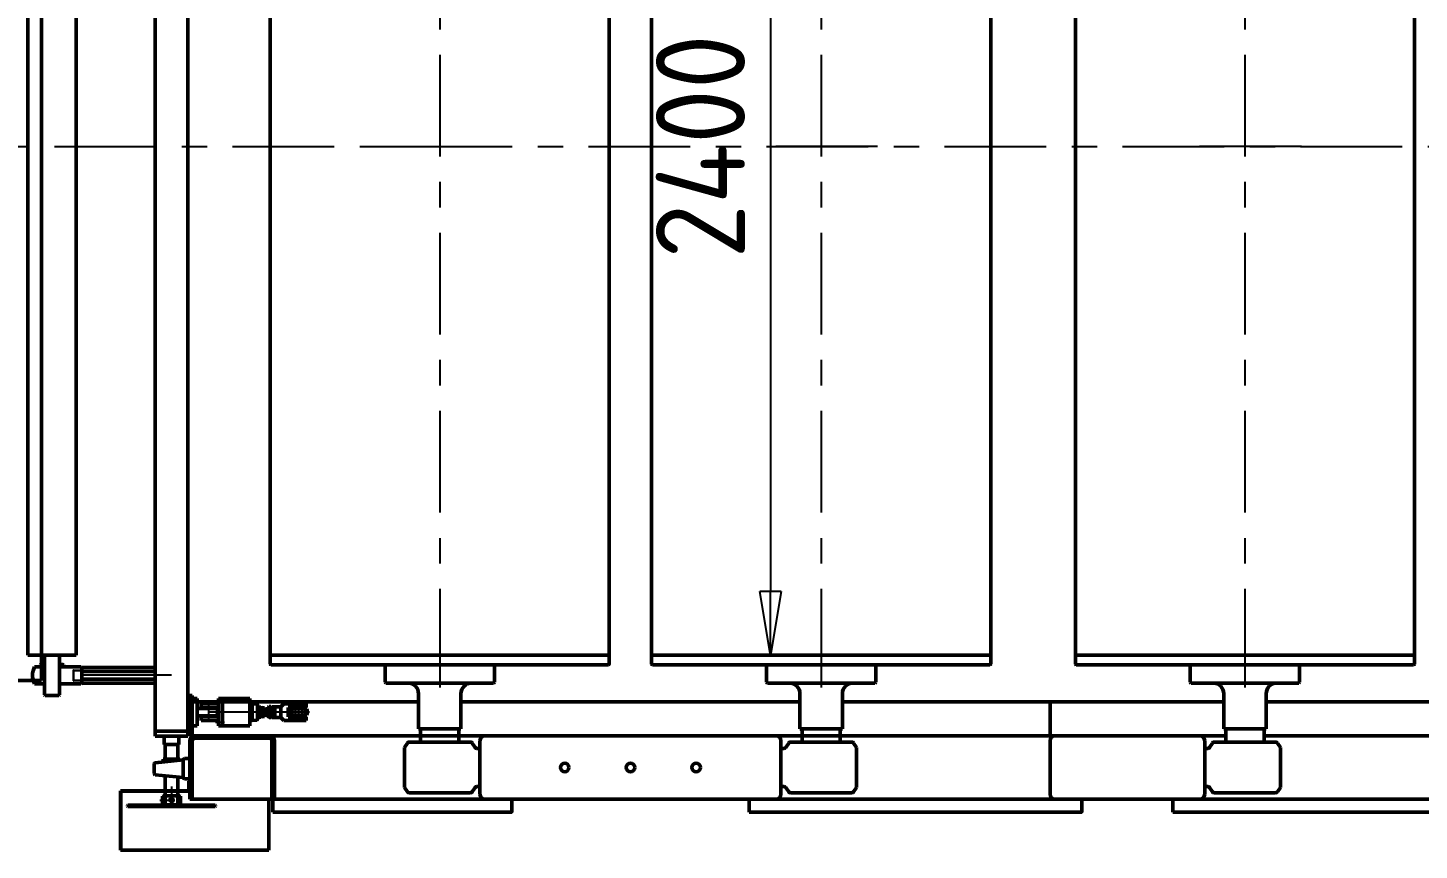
# Model space of a CAD drawing. Header units: millimetres. Extents: x 0 to 35640, y 0 to 17820.
# Drawn here: x 16228 to 19511, y 5619 to 7559 of the extents above; entities that cross this region are included whole.
import ezdxf

# ---------------------------------------------------------------- set-up
doc = ezdxf.new("R2010")
doc.units = ezdxf.units.MM
doc.header["$LTSCALE"] = 60
for name, pattern in [('ACISOWELD', [3, 2, -1]), ('AM_ISO02W050x2', [3.75, 3, -0.75]), ('CENTER', [7, 4, -1, 1, -1])]:
    doc.linetypes.add(name, pattern=pattern)
for name, color, linetype, lineweight in [('AM_0', 7, 'Continuous', 50), ('AM_3', 6, 'ACISOWELD', 25), ('AM_5', 3, 'Continuous', 25), ('AM_7', 4, 'CENTER', 25)]:
    doc.layers.add(name, color=color, linetype=linetype, lineweight=lineweight)
doc.styles.get("Standard").update_dxf_attribs({"font": 'ISOCP.SHX'})
doc.dimstyles.new('AM_ISO$0', dxfattribs={"dimtxt": 3.5, "dimasz": 2.5, "dimexe": 1, "dimexo": 1, "dimgap": 1, "dimtad": 1, "dimdsep": 46, "dimtxsty": 'Standard', "dimblk": 'CLOSED', "dimcen": 0, "dimclrd": 256, "dimclre": 256, "dimclrt": 2, "dimadec": 0, "dimazin": 2, "dimtp": 0.1, "dimtm": 0.1, "dimtfac": 0.71, "dimtmove": 0, "dimatfit": 3, "dimfxl": 0, "dimlwd": -1, "dimlwe": -1, "dimarcsym": 1})

# ---------------------------------------------------------------- blocks, each defined once
blk = doc.blocks.new('_Closed')
at = {"color": 0, "linetype": 'ByBlock', "lineweight": -2}
for p, q in [((-1, 0.167), (0, 0)), ((-1, 0.167), (-1, -0.167)), ((0, 0), (-1, -0.167)), ((0, 0), (-1, 0))]:
    blk.add_line(p, q, dxfattribs=at)
blk = doc.blocks.new('*D22')
at = {"layer": 'AM_5', "transparency": 16777216}
for p, q in [((18185.4, 8478.9), (17920.5, 8478.9)), ((17980.5, 8328.9), (17980.5, 6228.9)), ((18185.4, 6078.9), (17920.5, 6078.9))]:
    blk.add_line(p, q, dxfattribs=at)
at = {"layer": 'Defpoints', "color": 0, "transparency": 16777216}
for p in [(18245.4, 8478.9), (17980.5, 6078.9), (18245.4, 6078.9)]:
    blk.add_point(p, dxfattribs=at)
at = {"layer": 'AM_5', "transparency": 16777216, "xscale": 150, "yscale": 150, "zscale": 150}
for p, rotation in [((17980.5, 8478.9), 90), ((17980.5, 6078.9), 270)]:
    blk.add_blockref('_Closed', p, dxfattribs=dict(at, rotation=rotation))
at = {"layer": 'AM_5', "color": 2, "transparency": 16777216, "insert": (17815.5, 7279.1), "char_height": 210, "attachment_point": 5, "rotation": 90}
blk.add_mtext('2400', dxfattribs=at)
blk = doc.blocks.new('MONTANTE P')
at = {"layer": 'AM_0', "color": 1}
for p, q in [((-75, 138), (-75, 12)), ((623, 150), (-63, 150)), ((635, 12), (635, 138)), ((-63, 0), (623, 0))]:
    blk.add_line(p, q, dxfattribs=at)
for centre in [(125, 75), (280, 75), (435, 75)]:
    blk.add_circle(centre, 10, dxfattribs=at)
for centre, start, end in [((-63, 138), 90, 180), ((623, 138), 0, 90), ((-63, 12), 180, 270), ((623, 12), 270, 0)]:
    blk.add_arc(centre, 12, start, end, dxfattribs=at)
blk = doc.blocks.new('MONTANTE 2 P')
at = {"color": 1}
for p, q in [((270, 138), (270, 12)), ((623, 150), (282, 150)), ((635, 12), (635, 138)), ((282, 0), (623, 0))]:
    blk.add_line(p, q, dxfattribs=at)
for centre, start, end in [((282, 138), 90, 180), ((623, 138), 0, 90), ((282, 12), 180, 270), ((623, 12), 270, 0)]:
    blk.add_arc(centre, 12, start, end, dxfattribs=at)
blk = doc.blocks.new('ANC BASE ENTR')
at = {"layer": 'AM_0', "color": 1, "linetype": 'Continuous'}
for p, q in [((-210, 15), (-210, -80)), ((-204, 15), (-210, 15)), ((-204, -80), (-204, 15)), ((330, 0), (-204, 0)), ((1230, 0), (430, 0)), ((1820, 0), (1330, 0)), ((1820, 0), (1820, -80)), ((-210, -80), (1820, -80))]:
    blk.add_line(p, q, dxfattribs=at)
blk = doc.blocks.new('ANC BASE CENTR')
at = {"layer": 'AM_0', "color": 1, "linetype": 'Continuous'}
for p, q in [((410, 0), (0, 0)), ((0, 0), (0, -80)), ((900, 0), (900, -80)), ((900, 0), (510, 0)), ((0, -80), (415, -80)), ((505, -80), (900, -80))]:
    blk.add_line(p, q, dxfattribs=at)
blk = doc.blocks.new('COL ENTR')
at = {"layer": 'AM_0', "color": 1, "linetype": 'Continuous'}
for p, q in [((-88.5, 0), (88.5, 0)), ((-100.5, -150), (-100.5, -12)), ((-94.5, -150), (-94.5, -12)), ((88.5, -6), (-88.5, -6)), ((93.5, -150), (93.5, -12)), ((99.5, -12), (99.5, -150)), ((-100.5, -150), (99.5, -150))]:
    blk.add_line(p, q, dxfattribs=at)
for centre, radius, start, end in [((-88.5, -12), 12, 90, 180), ((87.5, -12), 12, 0, 90), ((-88.5, -12), 6, 90, 180), ((87.5, -12), 6, 0, 90)]:
    blk.add_arc(centre, radius, start, end, dxfattribs=at)
blk = doc.blocks.new('UCP206 L')
at = {"layer": 'AM_0', "color": 1}
for p, q in [((124.109875, -27.89065), (131.078875, 38.42295)), ((134.062875, 41.10935), (156.149875, 41.10935)), ((166.102875, -27.89065), (159.132875, 38.42295)), ((167.305875, 19.99995), (161.069875, 19.99995)), ((167.305875, -20.00005), (167.305875, 19.99995)), ((121.105875, -42.89065), (121.105875, -30.89065)), ((124.105875, -27.89065), (166.105875, -27.89065)), ((167.305875, -20.00005), (165.273875, -20.00005)), ((169.105875, -42.89065), (169.105875, -30.89065)), ((121.105875, -42.89065), (169.105875, -42.89065))]:
    blk.add_line(p, q, dxfattribs=at)
for centre, start, end in [((134.062875, 38.10935), 90, 174), ((156.149875, 38.10935), 5.99999, 90), ((124.105875, -30.89065), 90, 180), ((166.105875, -30.89065), 0, 90)]:
    blk.add_arc(centre, 3, start, end, dxfattribs=at)
blk = doc.blocks.new('AM_TMP210')
at = {"layer": 'AM_0', "color": 1}
for p, q in [((14412.7, 8954.09), (14413.2, 8954.59)), ((14412.7, 8954.09), (14412.7, 8748.03)), ((14412.7, 8950.44), (14415.5, 8950.44)), ((14413.2, 8954.59), (14415, 8954.59)), ((14415, 8954.59), (14415.5, 8954.09)), ((14415.5, 8954.09), (14415.5, 8872.04)), ((14412.7, 8871.04), (14415.5, 8871.04)), ((14413.2, 8866.06), (14412.7, 8866.56)), ((14413.2, 8866.06), (14437.7, 8866.06)), ((14413.2, 8866.06), (14413.2, 8836.06)), ((14415.5, 8874.04), (14417.5, 8872.04)), ((14415.5, 8872.04), (14415.5, 8871.04)), ((14415.5, 8872.04), (14436.7, 8872.04)), ((14423.7, 8872.04), (14423.7, 8866.06)), ((14424.5, 8866.06), (14424.5, 8872.04)), ((14431, 8866.06), (14431, 8872.04)), ((14431.7, 8872.04), (14431.7, 8866.06)), ((14437.7, 8871.04), (14436.7, 8872.04)), ((14437.7, 8871.04), (14437.7, 8831.04)), ((14413.2, 8836.06), (14412.7, 8835.56)), ((14412.7, 8831.04), (14415.5, 8831.04)), ((14413.2, 8836.06), (14437.7, 8836.06)), ((14415.5, 8831.04), (14415.5, 8830.04)), ((14437.7, 8831.04), (14436.7, 8830.04)), ((14415.5, 8830.04), (14415.5, 8748.03)), ((14415.5, 8830.04), (14436.7, 8830.04)), ((14415.5, 8828.04), (14417.5, 8830.04)), ((14412.7, 8751.67), (14415.5, 8751.67)), ((14412.7, 8748.03), (14413.2, 8747.53)), ((14413.2, 8747.53), (14415, 8747.53)), ((14415, 8747.53), (14415.5, 8748.03))]:
    blk.add_line(p, q, dxfattribs=at)
blk.add_circle((14427.6, 8851.04), 3.38, dxfattribs=at)
blk.add_arc((14427.6, 8851.04), 4, 180, 90, dxfattribs=at)
at = {"layer": 'AM_7', "color": 1}
for p, q in [((14411.7, 8952.94), (14416.4, 8952.94)), ((14427.7, 8878.46), (14427.7, 8843.81)), ((14411.7, 8749.17), (14416.4, 8749.17))]:
    blk.add_line(p, q, dxfattribs=at)
blk = doc.blocks.new('A$C4f131a78')
at = {"layer": 'AM_0', "color": 1}
for p, q in [((-45, 127), (-43, 129)), ((-45, -127), (-45, 127)), ((-2, 129), (-43, 129)), ((-157.5, 45), (-184, 45)), ((-152.5, 50), (-70, 50)), ((-152.5, 50), (-152.5, -50)), ((-157.5, -45), (-184, -45)), ((-152.5, -50), (-70, -50)), ((-43, -129), (-45, -127)), ((-2, -129), (-43, -129))]:
    blk.add_line(p, q, dxfattribs=at)
for centre, radius, start, end in [((-70, 75), 25, 270, 0), ((-157.5, 50), 5, 270, 0), ((-157.5, -50), 5, 0, 90), ((-70, -75), 25, 0, 90)]:
    blk.add_arc(centre, radius, start, end, dxfattribs=at)
blk = doc.blocks.new('cil 800x2200 RISC')
at = {"layer": 'AM_0', "color": 1}
for p, q in [((-823, 0), (-823, 398)), ((1623, 0), (1623, 398)), ((-823, -398), (-823, 0)), ((1623, -398), (1623, 0)), ((-821, -400), (1621, -400)), ((1600, -397), (1600, -397))]:
    blk.add_line(p, q, dxfattribs=at)
for points in [[(-821, 400), (1621, 400)], [(-800, -400), (-800, 400)], [(1600, -400), (1600, 400)]]:
    blk.add_lwpolyline(points, dxfattribs=at)
for centre, start, end in [((-821, 398), 90, 180), ((1621, 398), 0, 90), ((-821, -398), 180, 270), ((1621, -398), 270, 0)]:
    blk.add_arc(centre, 2, start, end, dxfattribs=at)
at = {"layer": 'AM_7', "color": 1}
blk.add_line((400, 133), (400, -133), dxfattribs=at)
blk.add_lwpolyline([(-1076.3, 0), (1676.3, 0)], dxfattribs=at)
blk = doc.blocks.new('spp p')
at = {"layer": 'AM_0', "color": 1, "linetype": 'Continuous'}
for p, q in [((12413.8, 6828.4), (12420.9, 6838.9)), ((12569.7, 6841.1), (12425, 6841.1)), ((12580.8, 6828.4), (12573.8, 6838.9)), ((12413.8, 6828.4), (12413.8, 6733.9)), ((12592.3, 6826.1), (12585, 6826.1)), ((12592.3, 6736.1), (12592.3, 6826.1)), ((12420.9, 6723.4), (12413.8, 6733.9)), ((12573.8, 6723.4), (12580.8, 6733.9)), ((12592.3, 6736.1), (12585, 6736.1)), ((12497.3, 6721.1), (12425, 6721.1)), ((12569.7, 6721.1), (12497.3, 6721.1))]:
    blk.add_line(p, q, dxfattribs=at)
for centre, start, end in [((12425, 6836.1), 90, 146.211), ((12569.7, 6836.1), 33.5784, 90), ((12585, 6831.1), 213.802, 270), ((12585, 6731.1), 90, 146.422), ((12425, 6726.1), 213.789, 270), ((12569.7, 6726.1), 270, 326.409)]:
    blk.add_arc(centre, 5, start, end, dxfattribs=at)
blk = doc.blocks.new('A$C8b9744b1')
at = {"layer": 'AM_0', "color": 1}
for p, q in [((300.5, 3282.3), (300.5, 500.3)), ((377.4, 3282.3), (377.4, 500.3)), ((0, 691.3), (0, 3091.3)), ((114, 691.3), (114, 3091.3)), ((0, 691.3), (114, 691.3)), ((39.5, 691.3), (39.5, 597.8)), ((74.5, 691.3), (74.5, 597.7)), ((16, 663.8), (39.5, 663.8)), ((29.5, 668.2), (30.5, 669.1)), ((29.5, 668.2), (39.5, 668.2)), ((29.5, 668.2), (29.5, 663.8)), ((39.5, 669.1), (30.5, 669.1)), ((83.5, 669.2), (74.5, 669.2)), ((74.5, 668.2), (84.5, 668.2)), ((74.5, 663.8), (125, 663.8)), ((83.5, 669.2), (84.5, 668.2)), ((84.5, 668.2), (84.5, 663.8)), ((127, 661.8), (125, 663.8)), ((300.5, 662.2), (127, 662.2)), ((127, 625.8), (127, 661.8)), ((16, 623.8), (39.5, 623.8)), ((74.5, 623.8), (125, 623.8)), ((125, 623.8), (127, 625.8)), ((300.5, 653), (127, 653)), ((300.5, 634.5), (127, 634.5)), ((300.5, 625.3), (127, 625.3)), ((41, 596.3), (39.5, 597.7)), ((73, 596.3), (41, 596.3)), ((73, 596.3), (74.5, 597.7)), ((399.6, 589.3), (387.6, 589.3)), ((387.6, 524.3), (387.6, 589.3)), ((399.6, 524.3), (399.6, 589.3)), ((402.6, 565.3), (445.8, 565.3)), ((408.6, 576.8), (408.6, 567.3)), ((408.6, 576.8), (449.6, 576.8)), ((408.6, 567.3), (449.6, 567.3)), ((449.5, 589.3), (524, 589.3)), ((449.6, 524.3), (449.6, 589.3)), ((459.6, 524.3), (459.6, 589.3)), ((524, 524.3), (524, 589.3)), ((524, 576.8), (529, 576.8)), ((529, 536.8), (529, 576.8)), ((529, 576.8), (540.3, 575.9)), ((542.1, 539.7), (542.1, 573.9)), ((542.1, 568.8), (549.3, 568.8)), ((549.3, 568.8), (550.3, 567.8)), ((549.3, 568.8), (549.3, 544.8)), ((550.3, 545.8), (550.3, 567.8)), ((550.3, 566.8), (558.3, 566.8)), ((550.3, 561.8), (559.3, 561.8)), ((559.3, 561.8), (550.3, 551.8)), ((559.3, 551.8), (550.3, 561.8)), ((558.3, 566.8), (559.3, 565.8)), ((558.3, 566.8), (558.3, 561.8)), ((559.3, 547.8), (559.3, 565.8)), ((562.3, 548.8), (562.3, 564.8)), ((562.3, 564.8), (567.3, 564.8)), ((562.3, 563.8), (567.3, 563.8)), ((567.3, 546.8), (567.3, 566.8)), ((569.3, 569.8), (573.3, 569.8)), ((569.3, 563.8), (573.3, 563.8)), ((575.3, 544.3), (575.3, 569.3)), ((596.9, 569.3), (575.3, 569.3)), ((582.5, 544.3), (582.5, 569.3)), ((596.9, 544.3), (597, 569.3)), ((597, 569.3), (604, 576.3)), ((656.6, 576.3), (604, 576.3)), ((656.6, 567.8), (614.1, 567.8)), ((614.1, 545.8), (614.1, 567.8)), ((619.1, 564.3), (615.8, 567.8)), ((658.3, 564.3), (619.1, 564.3)), ((648.4, 567.3), (629, 567.3)), ((653.8, 567.8), (653.8, 576.3)), ((656.6, 576.3), (656.6, 567.8)), ((402.6, 548.3), (445.8, 548.3)), ((408.6, 536.8), (408.6, 546.3)), ((408.6, 546.3), (449.6, 546.3)), ((408.6, 536.8), (449.6, 536.8)), ((524, 536.8), (529, 536.8)), ((540.3, 537.7), (529, 536.8)), ((542.1, 544.8), (549.3, 544.8)), ((550.3, 545.8), (549.3, 544.8)), ((550.3, 551.8), (559.3, 551.8)), ((550.3, 546.8), (558.3, 546.8)), ((558.3, 551.8), (558.3, 546.8)), ((559.3, 547.8), (558.3, 546.8)), ((562.3, 549.8), (567.3, 549.8)), ((562.3, 548.8), (567.3, 548.8)), ((569.3, 549.8), (573.3, 549.8)), ((569.3, 543.8), (573.3, 543.8)), ((596.9, 544.3), (575.3, 544.3)), ((603.9, 537.3), (596.9, 544.3)), ((656.6, 537.3), (603.9, 537.3)), ((656.6, 545.8), (614.1, 545.8)), ((615.8, 545.8), (619.1, 549.3)), ((658.3, 549.3), (619.1, 549.3)), ((648.4, 546.3), (629, 546.3)), ((653.8, 537.3), (653.8, 545.8)), ((656.6, 537.3), (656.6, 545.8)), ((300.5, 512.3), (377.4, 512.3)), ((300.5, 500.3), (377.4, 500.3)), ((321.4, 500.3), (321.4, 480.3)), ((356.4, 500.3), (356.4, 480.3)), ((399.6, 524.3), (387.6, 524.3)), ((449.5, 524.3), (524, 524.3)), ((321.4, 480.3), (356.4, 480.3)), ((323.9, 480.3), (323.9, 445.5)), ((353.9, 480.3), (353.9, 445.5)), ((323.9, 338.3), (323.9, 406.8)), ((353.9, 403.7), (353.9, 338.3)), ((323.9, 338.3), (353.9, 338.3))]:
    blk.add_line(p, q, dxfattribs=at)
at = {"layer": 'AM_0', "color": 1, "linetype": 'Continuous'}
for p, q in [((379.8, 373.2), (379.8, 394.2)), ((379.8, 394.2), (381.8, 394.2)), ((381.8, 394.2), (381.8, 373.2)), ((218.8, 371.2), (218.8, 231.2)), ((218.8, 371.2), (381.8, 371.2)), ((381.8, 351.2), (381.8, 371.2)), ((381.8, 351.2), (568.8, 351.2)), ((568.8, 351.2), (568.8, 231.2)), ((218.8, 231.2), (568.8, 231.2))]:
    blk.add_line(p, q, dxfattribs=at)
at = {"layer": 'AM_0', "color": 1}
for points in [[(577.8, 321.2), (1141.8, 321.2), (1141.8, 351.2), (577.8, 351.2)], [(1701.8, 321.2), (2486.8, 321.2), (2486.8, 351.2), (1701.8, 351.2)], [(2701.8, 321.2), (3311.8, 321.2), (3311.8, 351.2), (2701.8, 351.2)]]:
    blk.add_lwpolyline(points, close=True, dxfattribs=at)
for centre, radius, start, end in [((53.5, 643.8), 42.5, 151.927, 208.0725), ((402.6, 568.3), 3, 180, 270), ((426.7, 556.8), 13.8, 130.601, 142.062), ((426.6, 556.8), 13.8, 37.938, 49.399), ((426.6, 556.8), 21, 336.134, 23.861), ((540.1, 573.9), 2, 0, 87.314), ((560.8, 564.8), 1.5, 180, 0), ((570.5, 566.8), 3.25, 112.62, 247.38), ((580.5, 556.8), 13.2, 148.109, 211.891), ((572, 566.8), 3.25, 292.6199, 67.38), ((562, 556.8), 13.2, 328.1092, 31.891), ((638.7, 556.8), 21, 159.055, 200.945), ((638.7, 556.8), 14.3, 132.731, 148.346), ((638.7, 556.8), 14.3, 31.654, 47.269), ((638.7, 556.8), 21, 339.0547, 20.945), ((402.6, 545.3), 3, 90, 180), ((426.6, 556.8), 13.8, 217.9381, 229.3987), ((426.6, 556.8), 13.8, 310.601, 322.056), ((540.1, 539.7), 2, 273.1364, 0), ((560.8, 548.8), 1.5, 0, 180), ((570.5, 546.8), 3.25, 112.62, 247.38), ((572, 546.8), 3.25, 292.6199, 67.38), ((638.7, 556.8), 14.3, 211.654, 227.353), ((638.7, 556.8), 14.3, 312.8138, 328.3464)]:
    blk.add_arc(centre, radius, start, end, dxfattribs=at)
at = {"layer": 'AM_0', "color": 1, "linetype": 'Continuous'}
blk.add_arc((377.8, 373.2), 2, 270, 0, dxfattribs=at)
at = {"layer": 'AM_3', "color": 1}
for p, q in [((107, 657), (107, 630.5)), ((107, 657), (108, 657)), ((108, 657), (108, 630.5)), ((107, 630.5), (108, 630.5)), ((108, 656), (127, 656)), ((108, 655), (127, 655)), ((108, 632.5), (127, 632.5)), ((108, 631.5), (127, 631.5)), ((630.7, 567.3), (630.7, 546.3)), ((646.7, 567.3), (646.7, 546.3))]:
    blk.add_line(p, q, dxfattribs=at)
at = {"layer": 'AM_3', "color": 1, "linetype": 'AM_ISO02W050x2'}
for p, q in [((220.8, 369.2), (377.8, 369.2)), ((220.8, 369.2), (220.8, 233.2)), ((220.8, 233.2), (568.8, 233.2))]:
    blk.add_line(p, q, dxfattribs=at)
at = {"layer": 'AM_3', "color": 1}
for start, end in [(148.346, 211.654), (328.3464, 31.654)]:
    blk.add_arc((638.7, 556.8), 14.3, start, end, dxfattribs=at)
at = {"layer": 'AM_3', "color": 1, "linetype": 'AM_ISO02W050x2'}
blk.add_arc((377.8, 373.2), 4, 270, 0, dxfattribs=at)
at = {"layer": 'AM_7', "color": 1}
for p, q in [((338.9, 643.8), (127, 643.8)), ((426.6, 581.9), (426.6, 534.3)), ((442.6, 580), (463.6, 580)), ((638.7, 571.3), (638.7, 542.3)), ((664.3, 556.8), (414.9, 556.8)), ((442.6, 533.5), (463.6, 533.5)), ((338.8, 381.6), (338.8, 353.7))]:
    blk.add_line(p, q, dxfattribs=at)
for name, p in [('MONTANTE P', (1141.8, 351.3)), ('MONTANTE 2 P', (2141.8, 351.3))]:
    blk.add_blockref(name, p)
at = {"color": 1, "xscale": -1, "rotation": 180}
blk.add_blockref('spp p', (-11525.5, 7207.4), dxfattribs=at)
at = {"rotation": 180}
for p in [(14369.1, 7207.4), (15369.1, 7207.4)]:
    blk.add_blockref('spp p', p, dxfattribs=at)
at = {"color": 1, "rotation": 90}
blk.add_blockref('UCP206 L', (338.9, 278.2), dxfattribs=at)
at = {"layer": 'AM_0', "xscale": -1.000000000000002, "rotation": 90}
blk.add_blockref('cil 800x2200 RISC', (971.8, 2291.3), dxfattribs=at)
at = {"layer": 'AM_0'}
for name, p, rotation in [('cil 800x2200 RISC', (1871.8, 2291.3), 270), ('cil 800x2200 RISC', (2871.8, 2291.3), 270), ('A$C4f131a78', (1871.8, 670.3), 90), ('A$C4f131a78', (2871.8, 670.3), 90)]:
    blk.add_blockref(name, p, dxfattribs=dict(at, rotation=rotation))
at = {"layer": 'AM_0', "color": 1, "xscale": -1, "rotation": 270}
blk.add_blockref('A$C4f131a78', (971.8, 670.3), dxfattribs=at)
at = {"layer": 'AM_0'}
for name, p in [('ANC BASE ENTR', (591.8, 581.3)), ('ANC BASE CENTR', (2411.8, 581.3))]:
    blk.add_blockref(name, p, dxfattribs=at)
at = {"layer": 'AM_0', "color": 1}
blk.add_blockref('COL ENTR', (482.3, 501.3), dxfattribs=at)
at = {"layer": 'AM_7', "color": 1, "rotation": 90}
blk.add_blockref('AM_TMP210', (9190, -14078.4), dxfattribs=at)

msp = doc.modelspace()

# ---------------------------------------------------------------- linework, layer by layer
at = {"layer": 'AM_0', "color": 1, "linetype": 'Continuous'}
for p, q in [((16260.304, 8538.867), (16260.304, 6018.867)), ((16260.304, 6018.867), (14745.304, 6018.867))]:
    msp.add_line(p, q, dxfattribs=at)
at = {"layer": 'AM_7'}
msp.add_line((3691.396, 7278.941), (21967.242, 7279.13), dxfattribs=at)

# ---------------------------------------------------------------- block references
at = {"layer": 'AM_0', "color": 1}
msp.add_blockref('A$C8b9744b1', (16228.487, 5387.766), dxfattribs=at)

# ---------------------------------------------------------------- dimensions: what is measured, and where the dimension line sits
at = {"layer": 'AM_5'}
dim = msp.add_linear_dim(base=(17980.538, 6078.857), p1=(18245.398, 8478.867), p2=(18245.398, 6078.857), angle=90, dimstyle='AM_ISO$0', override={"dimscale": 60, "dimdec": 0}, dxfattribs=at)
dim.commit()
dim.dimension.update_dxf_attribs({"geometry": '*D22', "text_midpoint": (17980.538, 7279.09), "dimtype": 160})

doc.saveas('drawing.dxf')
